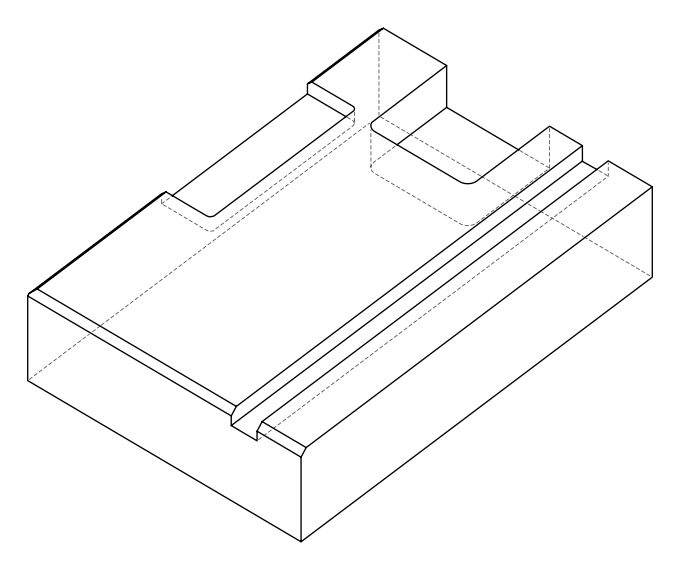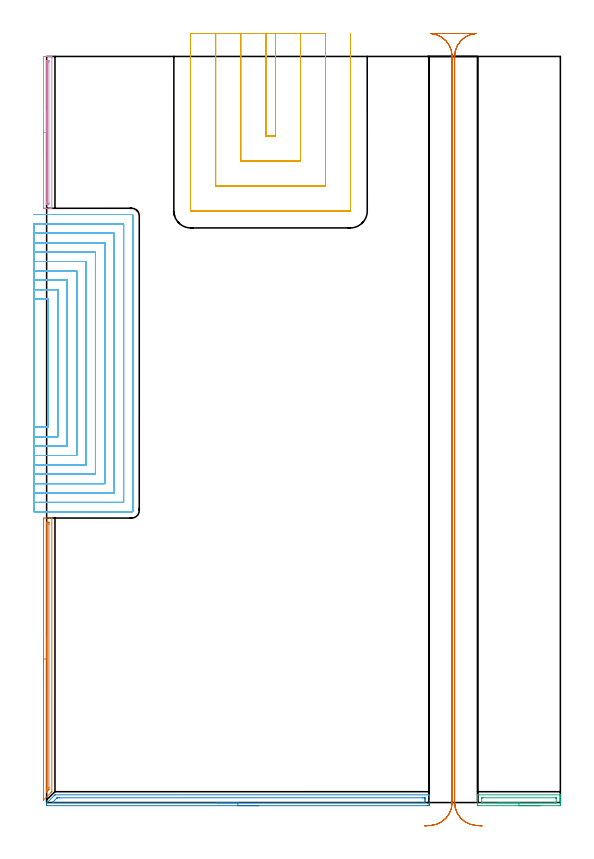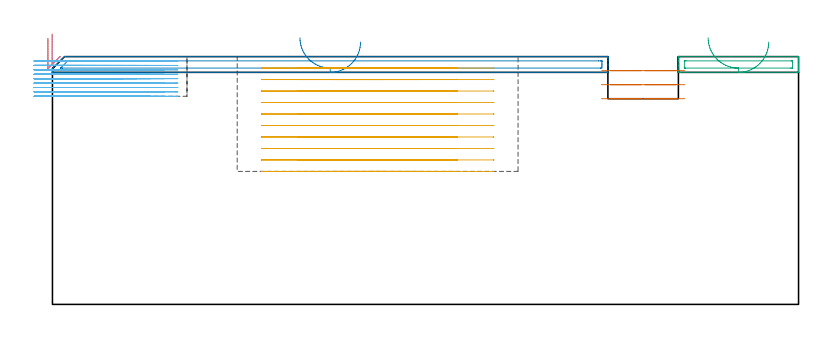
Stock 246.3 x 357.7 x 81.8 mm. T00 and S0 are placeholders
(PLAN: 7 operations, 3 tool changes, 94.2 min)
(1 AREA_MILL | FG_CHAMFER_SURFACE | UGT0205_001 | 2.29 min | 1112 mm3)
(2 AREA_MILL_1 | FG_CHAMFER_SURFACE_1 | UGT0205_001 | 3.1 min | 2497 mm3)
(3 AREA_MILL_2 | FG_CHAMFER_SURFACE_2 | UGT0205_001 | 0.82 min | 583 mm3)
(4 AREA_MILL_3 | FG_CHAMFER_SURFACE_3 | UGT0205_001 | 1.32 min | 608 mm3)
(5 MILL_SLOT | SLOT_PARTIAL_RECTANGULAR | NXT0201_012 | Follow Part, ap 4, ae 75% | 19.41 min | 287784 mm3)
(6 MILL_SLOT_1 | SLOT_PARTIAL_RECTANGULAR_1 | UGT0201_124 | Follow Part, ap 1.5, ae 75% | 62.34 min | 86266 mm3)
(7 MILL_RECTANGULAR_SLOT | SLOT_RECTANGULAR | UGT0201_105 | Follow Part, ap 5.5, ae 75% | 4.9 min | 115280 mm3)
(TOOL UGT0205_001 | Chamfer Mill 20 x 3 x 45 deg. | D20 FL50 Z2)
(TOOL NXT0201_012 | ENDMILL 16mm [2P460-1600-NA 1630] | D16 FL38 Z6)
(TOOL UGT0201_124 | Carbide End Mill 6.0 | D6 FL15 Z4)
(TOOL UGT0201_105 | End Mill 22 mm | D22 FL25 Z2)
(OP 1 AREA_MILL)
G17 G21 G94 G90
T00 M6
G54
G17 G0 G90 X-1.5 Y58.8 S1061 M3
G43 Z91.8 H0
Z87.8
G94 G1 Y58.838 Z86.928 F250.
Y58.952 Z86.064
Y59.141 Z85.212
Y59.403 Z84.38
Y59.737 Z83.574
Y60.14 Z82.8
Y60.608 Z82.064
Y61.14 Z81.372
Y61.729 Z80.729
Y62.372 Z80.14
Y63.064 Z79.608
Y63.8 Z79.14
Y64.574 Z78.737
Y65.38 Z78.403
Y66.212 Z78.141
Y67.063 Z77.952
Y67.928 Z77.838
Y68.8 Z77.8
Y135.785
X-1.498 Y136.055
X-1.493 Y136.39 Z77.802
X-1.236 Y136.4 Z78.059
X0.173 Z79.469
X1.368 Z80.663
X2.023 Z81.322
X2.301 Z81.6
X2.402 Y136.398 Z81.694
X2.497 Y136.39 Z81.788
X2.5 Y136.232 Z81.8
Y5.387
X2.497 Y5.205 Z81.789
X2.43 Y5.128 Z81.726
X2.241 Y4.941 Z81.541
X2.064 Y4.764 Z81.364
X-1.431 Y1.268 Z77.867
X-1.493 Y1.218 Z77.803
X-1.496 Y1.234 Z77.802
X-1.499 Y1.297 Z77.799
X-1.5 Y68.8 Z77.8
X-0.086 Z79.214
X-0.085 Y133.999 Z79.215
X-0.083 Y134.3 Z79.217
X-0.081 Y134.374 Z79.219
X-0.079 Y134.386 Z79.221
X-0.066 Y134.39 Z79.234
X-0.02 Y134.395 Z79.28
X0.111 Y134.399 Z79.411
X0.5 Z79.8
X0.981 Y134.397 Z80.281
X1.065 Y134.39 Z80.365
X1.079 Y134.388 Z80.379
X1.081 Y134.36 Z80.381
X1.084 Y134.291 Z80.384
X1.085 Y133.999 Z80.385
X1.086 Y133.396 Z80.386
X1.085 Y7.174 Z80.385
X1.084 Y6.573 Z80.384
X1.08 Y6.281 Z80.38
X1.079 Y6.248 Z80.379
X1.055 Y6.216 Z80.355
X1. Y6.155 Z80.3
X0.916 Y6.067 Z80.216
X0.238 Y5.388 Z79.538
X-0.045 Y5.111 Z79.255
X-0.075 Y5.086 Z79.225
X-0.079 Z79.221
X-0.082 Y5.093 Z79.218
X-0.085 Y5.388 Z79.215
X-0.086 Y5.713 Z79.214
Y5.99
Y68.8
Y69.672 Z79.252
Y70.536 Z79.366
Y71.388 Z79.555
Y72.22 Z79.817
Y73.026 Z80.151
Y73.8 Z80.554
Y74.536 Z81.023
Y75.228 Z81.554
Y75.871 Z82.143
Y76.46 Z82.786
Y76.991 Z83.479
Y77.46 Z84.214
Y77.863 Z84.988
Y78.197 Z85.794
Y78.459 Z86.626
Y78.648 Z87.478
Y78.762 Z88.343
Y78.8 Z89.214
G0 Z91.8
M5
M2
(OP 2 AREA_MILL_1)
G17 G21 G94 G90
T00 M6
G54
G17 G0 G90 X101.7 Y-1.5 S1061 M3
G43 Z91.8 H0
Z86.6
G94 G1 X101.662 Z85.728 F250.
X101.548 Z84.864
X101.359 Z84.012
X101.097 Z83.18
X100.763 Z82.374
X100.36 Z81.6
X99.892 Z80.864
X99.36 Z80.172
X98.771 Z79.529
X98.128 Z78.94
X97.436 Z78.408
X96.7 Z77.94
X95.926 Z77.537
X95.12 Z77.203
X94.288 Z76.941
X93.437 Z76.752
X92.572 Z76.638
X91.7 Z76.6
X0.045
X0.01 Y-1.493 Z76.605
X0. Y-1.324 Z76.775
Y-0.656 Z77.443
Y-0.544 Z77.555
X0.01 Y-0.294 Z77.803
X0.084 Y-0.217 Z77.881
X0.167 Y-0.132 Z77.965
X3.716 Y3.416 Z81.515
X4.006 Y3.698 Z81.787
X4.185 Y3.7 Z81.8
X183.233
X183.39 Y3.698 Z81.788
X183.398 Y3.551 Z81.643
X183.4 Y3.398 Z81.497
Y3.073 Z81.172
Y2.417 Z80.512
Y1.211 Z79.308
Y0.661 Z78.755
Y-0.82 Z77.276
X183.397 Y-1.095 Z77.
X183.39 Y-1.491 Z76.605
X183.194 Y-1.496 Z76.601
X182.787 Y-1.5 Z76.6
X91.7
Y-0.086 Z78.014
X3.292 Y-0.085 Z78.015
X3.157 Y-0.084 Z78.016
X2.729 Y-0.079 Z78.021
X2.689 Y-0.072 Z78.028
X2.719 Y-0.038 Z78.062
X2.774 Y0.022 Z78.122
X2.843 Y0.093 Z78.193
X2.909 Y0.159 Z78.259
X4.813 Y2.062 Z80.162
X4.92 Y2.168 Z80.268
X4.994 Y2.237 Z80.337
X5.036 Y2.275 Z80.375
X5.078 Y2.279 Z80.379
X5.216 Y2.282 Z80.382
X5.971 Y2.285 Z80.385
X6.105 Y2.286 Z80.386
X180.242
X181.001 Y2.285 Z80.385
X181.137 Y2.284 Z80.384
X181.355 Y2.279 Z80.379
X181.391 Y2.269 Z80.369
X181.395 Y2.241 Z80.341
X181.397 Y2.211 Z80.311
X181.4 Y2.025 Z80.125
Y1.539 Z79.639
Y1.147 Z79.247
X181.397 Y0.661 Z78.761
X181.391 Y0.277 Z78.377
X181.371 Y-0.079 Z78.021
X181.001 Y-0.084 Z78.016
X180.866 Y-0.085 Z78.015
X91.7 Y-0.086 Z78.014
X90.828 Z78.052
X89.964 Z78.166
X89.112 Z78.355
X88.28 Z78.617
X87.474 Z78.951
X86.7 Z79.354
X85.964 Z79.823
X85.272 Z80.354
X84.629 Z80.943
X84.04 Z81.586
X83.509 Z82.278
X83.04 Z83.014
X82.637 Z83.788
X82.303 Z84.594
X82.041 Z85.426
X81.852 Z86.278
X81.738 Z87.143
X81.7 Z88.014
G0 Z91.8
M5
M2
(OP 3 AREA_MILL_2)
G17 G21 G94 G90
T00 M6
G54
G17 G0 G90 X236.45 Y-1.5 S1061 M3
G43 Z91.8 H0
Z86.6
G94 G1 X236.412 Z85.728 F250.
X236.298 Z84.864
X236.109 Z84.012
X235.847 Z83.18
X235.513 Z82.374
X235.11 Z81.6
X234.642 Z80.864
X234.11 Z80.172
X233.521 Z79.529
X232.878 Z78.94
X232.186 Z78.408
X231.45 Z77.94
X230.676 Z77.537
X229.87 Z77.203
X229.038 Z76.941
X228.187 Z76.752
X227.322 Z76.638
X226.45 Z76.6
X207.228
X206.82 Y-1.496 Z76.601
X206.61 Y-1.492 Z76.605
X206.6 Y-1.095 Z77.001
Y0.661 Z78.755
Y2.062 Z80.158
Y2.417 Z80.512
Y3.128 Z81.227
Y3.373 Z81.472
X206.602 Y3.538 Z81.631
X206.61 Y3.697 Z81.788
X206.781 Y3.7 Z81.8
X246.119
X246.29 Y3.697 Z81.788
X246.298 Y3.538 Z81.631
X246.3 Y3.373 Z81.472
Y3.127 Z81.227
Y2.417 Z80.512
Y1.184 Z79.281
Y0.661 Z78.755
Y0.044 Z78.14
Y-0.217 Z77.878
Y-0.834 Z77.262
X246.297 Y-1.095 Z77.001
X246.29 Y-1.492 Z76.605
X246.08 Y-1.496 Z76.601
X245.672 Y-1.5 Z76.6
X226.45
Y-0.086 Z78.014
X209.016 Y-0.085 Z78.015
X208.88 Y-0.084 Z78.016
X208.654 Y-0.079 Z78.021
X208.609 Y-0.075 Z78.025
X208.605 Y-0.043 Z78.057
X208.603 Y-0.009 Z78.091
X208.6 Y0.191 Z78.291
X208.601 Y2.084 Z80.184
X208.602 Y2.193 Z80.293
X208.606 Y2.265 Z80.365
X208.61 Y2.28 Z80.38
X208.614 Y2.282 Z80.382
X208.636 Y2.284 Z80.384
X209.016 Y2.286 Z80.386
X209.15
X243.884 Y2.285 Z80.385
X244.02 Y2.284 Z80.384
X244.246 Y2.279 Z80.379
X244.291 Y2.275 Z80.375
X244.295 Y2.243 Z80.343
X244.297 Y2.209 Z80.309
X244.3 Y2.009 Z80.109
Y0.116 Z78.216
X244.298 Y0.007 Z78.107
X244.294 Y-0.065 Z78.035
X244.29 Y-0.08 Z78.02
X244.286 Y-0.082 Z78.018
X244.264 Y-0.084 Z78.016
X243.884 Y-0.086 Z78.014
X243.75
X226.45
X225.578 Z78.052
X224.714 Z78.166
X223.862 Z78.355
X223.03 Z78.617
X222.224 Z78.951
X221.45 Z79.354
X220.714 Z79.823
X220.022 Z80.354
X219.379 Z80.943
X218.79 Z81.586
X218.259 Z82.278
X217.79 Z83.014
X217.387 Z83.788
X217.053 Z84.594
X216.791 Z85.426
X216.602 Z86.278
X216.488 Z87.143
X216.45 Z88.014
G0 Z91.8
M5
M2
(OP 4 AREA_MILL_3)
G17 G21 G94 G90
T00 M6
G54
G17 G0 G90 X-1.5 Y311.3 S1061 M3
G43 Z91.8 H0
Z87.8
G94 G1 Y311.338 Z86.928 F250.
Y311.452 Z86.064
Y311.641 Z85.212
Y311.903 Z84.38
Y312.237 Z83.574
Y312.64 Z82.8
Y313.108 Z82.064
Y313.64 Z81.372
Y314.229 Z80.729
Y314.872 Z80.14
Y315.564 Z79.609
Y316.3 Z79.14
Y317.074 Z78.737
Y317.88 Z78.403
Y318.712 Z78.141
Y319.563 Z77.952
Y320.428 Z77.838
Y321.3 Z77.8
Y357.07
X-1.498 Y357.34
X-1.494 Y357.69 Z77.802
X-1.236 Y357.7 Z78.059
X-0.98 Z78.315
X-0.368 Z78.926
X0.144 Z79.441
X0.5 Z79.796
X1.012 Z80.308
X1.368 Z80.663
X2.08 Z81.38
X2.284 Z81.583
X2.393 Y357.698 Z81.685
X2.497 Y357.69 Z81.788
X2.5 Y357.517 Z81.8
Y285.083
X2.497 Y284.91 Z81.788
X2.45 Y284.903 Z81.741
X2.392 Y284.901 Z81.684
X2.284 Y284.9 Z81.583
X2.08 Z81.379
X1.368 Z80.663
X0.144 Z79.441
X-0.368 Z78.926
X-0.98 Z78.315
X-1.111 Z78.184
X-1.236 Y284.902 Z78.059
X-1.494 Y284.91 Z77.802
X-1.498 Y285.26 Z77.8
X-1.5 Y285.53
Y285.802
Y321.3
X-0.086 Z79.214
X-0.085 Y355.281 Z79.215
X-0.083 Y355.583 Z79.217
X-0.081 Y355.657 Z79.219
X-0.079 Y355.686 Z79.221
X-0.042 Y355.69 Z79.258
X0.096 Y355.697 Z79.396
X0.5 Y355.699 Z79.8
X0.965 Y355.697 Z80.265
X1.063 Y355.69 Z80.363
X1.079 Y355.685 Z80.379
X1.081 Y355.652 Z80.381
X1.084 Y355.574 Z80.384
X1.085 Y355.281 Z80.385
X1.086 Y354.678 Z80.386
X1.085 Y287.319 Z80.385
X1.083 Y287.017 Z80.383
X1.081 Y286.943 Z80.381
X1.079 Y286.913 Z80.379
X1.041 Y286.91 Z80.341
X0.904 Y286.903 Z80.204
X0.5 Y286.901 Z79.8
X0.035 Y286.903 Z79.335
X-0.063 Y286.91 Z79.237
X-0.079 Y286.915 Z79.221
X-0.081 Y286.948 Z79.219
X-0.084 Y287.026 Z79.216
X-0.085 Y287.319 Z79.215
X-0.086 Y287.922 Z79.214
Y321.3
Y322.172 Z79.252
Y323.036 Z79.366
Y323.888 Z79.555
Y324.72 Z79.817
Y325.526 Z80.151
Y326.3 Z80.554
Y327.036 Z81.023
Y327.728 Z81.554
Y328.371 Z82.143
Y328.96 Z82.786
Y329.491 Z83.479
Y329.96 Z84.214
Y330.363 Z84.988
Y330.697 Z85.794
Y330.959 Z86.626
Y331.148 Z87.478
Y331.262 Z88.343
Y331.3 Z89.214
G0 Z91.8
M5
M2
(OP 5 MILL_SLOT)
G17 G21 G94 G90
T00 M6
G54
G17 G0 G90 X105. Y368.7 S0 M3
G43 Z91.8 H1
Z78.01
G94 G1 Y365.7 F250.
Y319.5 F500.
X109.7
Y365.7
Y368.7 F250.
X93.
Y365.7
Y307.5 F500.
X121.7
Y365.7
Y368.7 F250.
X81.
Y365.7
Y295.5 F500.
X133.7
Y365.7
Y368.7 F250.
X69.
Y365.7
Y283.6 F500.
X69.005 Y283.545
X69.045 Y283.505
X69.1 Y283.5
X145.6
X145.655 Y283.505
X145.695 Y283.545
X145.7 Y283.6
Y365.7
Y368.7 F250.
G0 X105. Z74.22
G1 Y365.7
Y319.5 F500.
X109.7
Y365.7
Y368.7 F250.
X93.
Y365.7
Y307.5 F500.
X121.7
Y365.7
Y368.7 F250.
X81.
Y365.7
Y295.5 F500.
X133.7
Y365.7
Y368.7 F250.
X69.
Y365.7
Y283.6 F500.
X69.005 Y283.545
X69.045 Y283.505
X69.1 Y283.5
X145.6
X145.655 Y283.505
X145.695 Y283.545
X145.7 Y283.6
Y365.7
Y368.7 F250.
G0 X105. Z70.43
G1 Y365.7
Y319.5 F500.
X109.7
Y365.7
Y368.7 F250.
X93.
Y365.7
Y307.5 F500.
X121.7
Y365.7
Y368.7 F250.
X81.
Y365.7
Y295.5 F500.
X133.7
Y365.7
Y368.7 F250.
X69.
Y365.7
Y283.6 F500.
X69.005 Y283.545
X69.045 Y283.505
X69.1 Y283.5
X145.6
X145.655 Y283.505
X145.695 Y283.545
X145.7 Y283.6
Y365.7
Y368.7 F250.
G0 X105. Z66.64
G1 Y365.7
Y319.5 F500.
X109.7
Y365.7
Y368.7 F250.
X93.
Y365.7
Y307.5 F500.
X121.7
Y365.7
Y368.7 F250.
X81.
Y365.7
Y295.5 F500.
X133.7
Y365.7
Y368.7 F250.
X69.
Y365.7
Y283.6 F500.
X69.005 Y283.545
X69.045 Y283.505
X69.1 Y283.5
X145.6
X145.655 Y283.505
X145.695 Y283.545
X145.7 Y283.6
Y365.7
Y368.7 F250.
G0 X105. Z62.85
G1 Y365.7
Y319.5 F500.
X109.7
Y365.7
Y368.7 F250.
X93.
Y365.7
Y307.5 F500.
X121.7
Y365.7
Y368.7 F250.
X81.
Y365.7
Y295.5 F500.
X133.7
Y365.7
Y368.7 F250.
X69.
Y365.7
Y283.6 F500.
X69.005 Y283.545
X69.045 Y283.505
X69.1 Y283.5
X145.6
X145.655 Y283.505
X145.695 Y283.545
X145.7 Y283.6
Y365.7
Y368.7 F250.
G0 X105. Z59.06
G1 Y365.7
Y319.5 F500.
X109.7
Y365.7
Y368.7 F250.
X93.
Y365.7
Y307.5 F500.
X121.7
Y365.7
Y368.7 F250.
X81.
Y365.7
Y295.5 F500.
X133.7
Y365.7
Y368.7 F250.
X69.
Y365.7
Y283.6 F500.
X69.005 Y283.545
X69.045 Y283.505
X69.1 Y283.5
X145.6
X145.655 Y283.505
X145.695 Y283.545
X145.7 Y283.6
Y365.7
Y368.7 F250.
G0 X105. Z55.27
G1 Y365.7
Y319.5 F500.
X109.7
Y365.7
Y368.7 F250.
X93.
Y365.7
Y307.5 F500.
X121.7
Y365.7
Y368.7 F250.
X81.
Y365.7
Y295.5 F500.
X133.7
Y365.7
Y368.7 F250.
X69.
Y365.7
Y283.6 F500.
X69.005 Y283.545
X69.045 Y283.505
X69.1 Y283.5
X145.6
X145.655 Y283.505
X145.695 Y283.545
X145.7 Y283.6
Y365.7
Y368.7 F250.
G0 X105. Z51.48
G1 Y365.7
Y319.5 F500.
X109.7
Y365.7
Y368.7 F250.
X93.
Y365.7
Y307.5 F500.
X121.7
Y365.7
Y368.7 F250.
X81.
Y365.7
Y295.5 F500.
X133.7
Y365.7
Y368.7 F250.
X69.
Y365.7
Y283.6 F500.
X69.005 Y283.545
X69.045 Y283.505
X69.1 Y283.5
X145.6
X145.655 Y283.505
X145.695 Y283.545
X145.7 Y283.6
Y365.7
Y368.7 F250.
G0 X105. Z47.69
G1 Y365.7
Y319.5 F500.
X109.7
Y365.7
Y368.7 F250.
X93.
Y365.7
Y307.5 F500.
X121.7
Y365.7
Y368.7 F250.
X81.
Y365.7
Y295.5 F500.
X133.7
Y365.7
Y368.7 F250.
X69.
Y365.7
Y283.6 F500.
X69.005 Y283.545
X69.045 Y283.505
X69.1 Y283.5
X145.6
X145.655 Y283.505
X145.695 Y283.545
X145.7 Y283.6
Y365.7
Y368.7 F250.
G0 X105. Z43.9
G1 Y365.7
Y319.5 F500.
X109.7
Y365.7
Y368.7 F250.
X93.
Y365.7
Y307.5 F500.
X121.7
Y365.7
Y368.7 F250.
X81.
Y365.7
Y295.5 F500.
X133.7
Y365.7
Y368.7 F250.
X69.
Y365.7
Y283.6 F500.
X69.005 Y283.545
X69.045 Y283.505
X69.1 Y283.5
X145.6
X145.655 Y283.505
X145.695 Y283.545
X145.7 Y283.6
Y365.7
Y368.7 F250.
G0 Z91.8
M5
M2
(OP 6 MILL_SLOT_1)
G17 G21 G94 G90
T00 M6
G54
G17 G0 G90 X-6. Y179.893 S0 M3
G43 Z91.8 H0
Z80.344
G94 G1 X-3. Y179.9 F250.
X-2.905 F500.
X0.9
Y241.4
X-2.9
X-3.
X-6. Y241.408 F250.
Y175.392
X-3. Y175.4
X-2.905 F500.
X5.4
Y245.9
X-2.9
X-3.
X-6. Y245.908 F250.
Y170.891
X-3. Y170.9
X-2.905 F500.
X9.9
Y250.4
X-2.9
X-3.
X-6. Y250.41 F250.
Y166.389
X-3. Y166.4
X-2.905 F500.
X14.4
Y254.9
X-2.9
X-3.
X-6. Y254.911 F250.
Y161.887
X-3. Y161.9
X-2.905 F500.
X18.9
Y259.4
X-2.9
X-3.
X-6. Y259.414 F250.
Y157.384
X-3. Y157.4
X-2.905 F500.
X23.4
Y263.9
X-2.9
X-3.
X-6. Y263.917 F250.
Y152.879
X-3. Y152.9
X-2.905 F500.
X27.9
Y268.4
X-2.9
X-3.
X-6. Y268.423 F250.
Y148.368
X-3. Y148.399
X-2.905 Y148.4 F500.
X32.4
Y272.9
X-2.9
X-3. Y272.901
X-6. Y272.934 F250.
X-5.999 Y143.836
X-3. Y143.899
X-2.905 Y143.9 F500.
X36.9
Y277.4
X-2.9
X-3. Y277.401
X-5.999 Y277.468 F250.
X-5.905 Y139.4
X-2.905
X40.8 F500.
G3 X41.4 Y140. R0.6
G1 Y281.3
G3 X40.8 Y281.9 R0.6
G1 X-2.9
X-5.9 F250.
G0 X-6. Y179.9 Z78.889
G1 X-3.
X0.9 F500.
Y241.4
X-3.
X-6. F250.
Y175.4
X-3.
X5.4 F500.
Y245.9
X-3.
X-6. F250.
Y170.9
X-3.
X9.9 F500.
Y250.4
X-3.
X-6. F250.
Y166.4
X-3.
X14.4 F500.
Y254.9
X-3.
X-6. F250.
Y161.9
X-3.
X18.9 F500.
Y259.4
X-3.
X-6. F250.
Y157.4
X-3.
X23.4 F500.
Y263.9
X-3.
X-6. F250.
Y152.9
X-3.
X27.9 F500.
Y268.4
X-3.
X-6. F250.
Y148.4
X-3.
X32.4 F500.
Y272.9
X-3.
X-6. F250.
Y143.9
X-3.
X36.9 F500.
Y277.4
X-3.
X-6. F250.
Y139.4
X-3.
X40.8 F500.
G3 X41.4 Y140. R0.6
G1 Y281.3
G3 X40.8 Y281.9 R0.6
G1 X-3.
X-6. F250.
G0 Y179.9 Z77.433
G1 X-3.
X0.9 F500.
Y241.4
X-3.
X-6. F250.
Y175.4
X-3.
X5.4 F500.
Y245.9
X-3.
X-6. F250.
Y170.9
X-3.
X9.9 F500.
Y250.4
X-3.
X-6. F250.
Y166.4
X-3.
X14.4 F500.
Y254.9
X-3.
X-6. F250.
Y161.9
X-3.
X18.9 F500.
Y259.4
X-3.
X-6. F250.
Y157.4
X-3.
X23.4 F500.
Y263.9
X-3.
X-6. F250.
Y152.9
X-3.
X27.9 F500.
Y268.4
X-3.
X-6. F250.
Y148.4
X-3.
X32.4 F500.
Y272.9
X-3.
X-6. F250.
Y143.9
X-3.
X36.9 F500.
Y277.4
X-3.
X-6. F250.
Y139.4
X-3.
X40.8 F500.
G3 X41.4 Y140. R0.6
G1 Y281.3
G3 X40.8 Y281.9 R0.6
G1 X-3.
X-6. F250.
G0 Y179.9 Z75.978
G1 X-3.
X0.9 F500.
Y241.4
X-3.
X-6. F250.
Y175.4
X-3.
X5.4 F500.
Y245.9
X-3.
X-6. F250.
Y170.9
X-3.
X9.9 F500.
Y250.4
X-3.
X-6. F250.
Y166.4
X-3.
X14.4 F500.
Y254.9
X-3.
X-6. F250.
Y161.9
X-3.
X18.9 F500.
Y259.4
X-3.
X-6. F250.
Y157.4
X-3.
X23.4 F500.
Y263.9
X-3.
X-6. F250.
Y152.9
X-3.
X27.9 F500.
Y268.4
X-3.
X-6. F250.
Y148.4
X-3.
X32.4 F500.
Y272.9
X-3.
X-6. F250.
Y143.9
X-3.
X36.9 F500.
Y277.4
X-3.
X-6. F250.
Y139.4
X-3.
X40.8 F500.
G3 X41.4 Y140. R0.6
G1 Y281.3
G3 X40.8 Y281.9 R0.6
G1 X-3.
X-6. F250.
G0 Y179.9 Z74.522
G1 X-3.
X0.9 F500.
Y241.4
X-3.
X-6. F250.
Y175.4
X-3.
X5.4 F500.
Y245.9
X-3.
X-6. F250.
Y170.9
X-3.
X9.9 F500.
Y250.4
X-3.
X-6. F250.
Y166.4
X-3.
X14.4 F500.
Y254.9
X-3.
X-6. F250.
Y161.9
X-3.
X18.9 F500.
Y259.4
X-3.
X-6. F250.
Y157.4
X-3.
X23.4 F500.
Y263.9
X-3.
X-6. F250.
Y152.9
X-3.
X27.9 F500.
Y268.4
X-3.
X-6. F250.
Y148.4
X-3.
X32.4 F500.
Y272.9
X-3.
X-6. F250.
Y143.9
X-3.
X36.9 F500.
Y277.4
X-3.
X-6. F250.
Y139.4
X-3.
X40.8 F500.
G3 X41.4 Y140. R0.6
G1 Y281.3
G3 X40.8 Y281.9 R0.6
G1 X-3.
X-6. F250.
G0 Y179.9 Z73.067
G1 X-3.
X0.9 F500.
Y241.4
X-3.
X-6. F250.
Y175.4
X-3.
X5.4 F500.
Y245.9
X-3.
X-6. F250.
Y170.9
X-3.
X9.9 F500.
Y250.4
X-3.
X-6. F250.
Y166.4
X-3.
X14.4 F500.
Y254.9
X-3.
X-6. F250.
Y161.9
X-3.
X18.9 F500.
Y259.4
X-3.
X-6. F250.
Y157.4
X-3.
X23.4 F500.
Y263.9
X-3.
X-6. F250.
Y152.9
X-3.
X27.9 F500.
Y268.4
X-3.
X-6. F250.
Y148.4
X-3.
X32.4 F500.
Y272.9
X-3.
X-6. F250.
Y143.9
X-3.
X36.9 F500.
Y277.4
X-3.
X-6. F250.
Y139.4
X-3.
X40.8 F500.
G3 X41.4 Y140. R0.6
G1 Y281.3
G3 X40.8 Y281.9 R0.6
G1 X-3.
X-6. F250.
G0 Y179.9 Z71.611
G1 X-3.
X0.9 F500.
Y241.4
X-3.
X-6. F250.
Y175.4
X-3.
X5.4 F500.
Y245.9
X-3.
X-6. F250.
Y170.9
X-3.
X9.9 F500.
Y250.4
X-3.
X-6. F250.
Y166.4
X-3.
X14.4 F500.
Y254.9
X-3.
X-6. F250.
Y161.9
X-3.
X18.9 F500.
Y259.4
X-3.
X-6. F250.
Y157.4
X-3.
X23.4 F500.
Y263.9
X-3.
X-6. F250.
Y152.9
X-3.
X27.9 F500.
Y268.4
X-3.
X-6. F250.
Y148.4
X-3.
X32.4 F500.
Y272.9
X-3.
X-6. F250.
Y143.9
X-3.
X36.9 F500.
Y277.4
X-3.
X-6. F250.
Y139.4
X-3.
X40.8 F500.
G3 X41.4 Y140. R0.6
G1 Y281.3
G3 X40.8 Y281.9 R0.6
G1 X-3.
X-6. F250.
G0 Y179.9 Z70.156
G1 X-3.
X0.9 F500.
Y241.4
X-3.
X-6. F250.
Y175.4
X-3.
X5.4 F500.
Y245.9
X-3.
X-6. F250.
Y170.9
X-3.
X9.9 F500.
Y250.4
X-3.
X-6. F250.
Y166.4
X-3.
X14.4 F500.
Y254.9
X-3.
X-6. F250.
Y161.9
X-3.
X18.9 F500.
Y259.4
X-3.
X-6. F250.
Y157.4
X-3.
X23.4 F500.
Y263.9
X-3.
X-6. F250.
Y152.9
X-3.
X27.9 F500.
Y268.4
X-3.
X-6. F250.
Y148.4
X-3.
X32.4 F500.
Y272.9
X-3.
X-6. F250.
Y143.9
X-3.
X36.9 F500.
Y277.4
X-3.
X-6. F250.
Y139.4
X-3.
X40.8 F500.
G3 X41.4 Y140. R0.6
G1 Y281.3
G3 X40.8 Y281.9 R0.6
G1 X-3.
X-6. F250.
G0 Y179.9 Z68.7
G1 X-3.
X0.9 F500.
Y241.4
X-3.
X-6. F250.
Y175.4
X-3.
X5.4 F500.
Y245.9
X-3.
X-6. F250.
Y170.9
X-3.
X9.9 F500.
Y250.4
X-3.
X-6. F250.
Y166.4
X-3.
X14.4 F500.
Y254.9
X-3.
X-6. F250.
Y161.9
X-3.
X18.9 F500.
Y259.4
X-3.
X-6. F250.
Y157.4
X-3.
X23.4 F500.
Y263.9
X-3.
X-6. F250.
Y152.9
X-3.
X27.9 F500.
Y268.4
X-3.
X-6. F250.
Y148.4
X-3.
X32.4 F500.
Y272.9
X-3.
X-6. F250.
Y143.9
X-3.
X36.9 F500.
Y277.4
X-3.
X-6. F250.
Y139.4
X-3.
X40.8 F500.
G3 X41.4 Y140. R0.6
G1 Y281.3
G3 X40.8 Y281.9 R0.6
G1 X-3.
X-6. F250.
G0 Z91.8
M5
M2
(OP 7 MILL_RECTANGULAR_SLOT)
G17 G21 G94 G90
T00 M6
G54
G17 G0 G90 X208.651 Y-11.216 S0 M3
G43 Z91.8 H0
Z77.167
G94 G1 X205.662 Y-10.96 F250.
G2 X195.6 Y0. R11. F500.
G1 Y357.7
G2 X205.788 Y368.67 R11.
G1 Y368.7
X184.212
Y368.67
G2 X194.4 Y357.7 R11.
G1 Y0.
G2 X184.353 Y-10.959 R11.
G1 X181.365 Y-11.219 F250.
G0 X208.78 Y-11.191 Z72.533
G1 X205.788 Y-10.97
G2 X195.6 Y0. R11. F500.
G1 Y357.7
G2 X205.788 Y368.67 R11.
G1 Y368.7
X184.212
Y368.67
G2 X194.4 Y357.7 R11.
G1 Y0.
G2 X184.212 Y-10.97 R11.
G1 X181.22 Y-11.191 F250.
G0 X208.78 Z67.9
G1 X205.788 Y-10.97
G2 X195.6 Y0. R11. F500.
G1 Y357.7
G2 X205.788 Y368.67 R11.
G1 Y368.7
X184.212
Y368.67
G2 X194.4 Y357.7 R11.
G1 Y0.
G2 X184.212 Y-10.97 R11.
G1 X181.22 Y-11.191 F250.
G0 Z91.8
M5
M2
